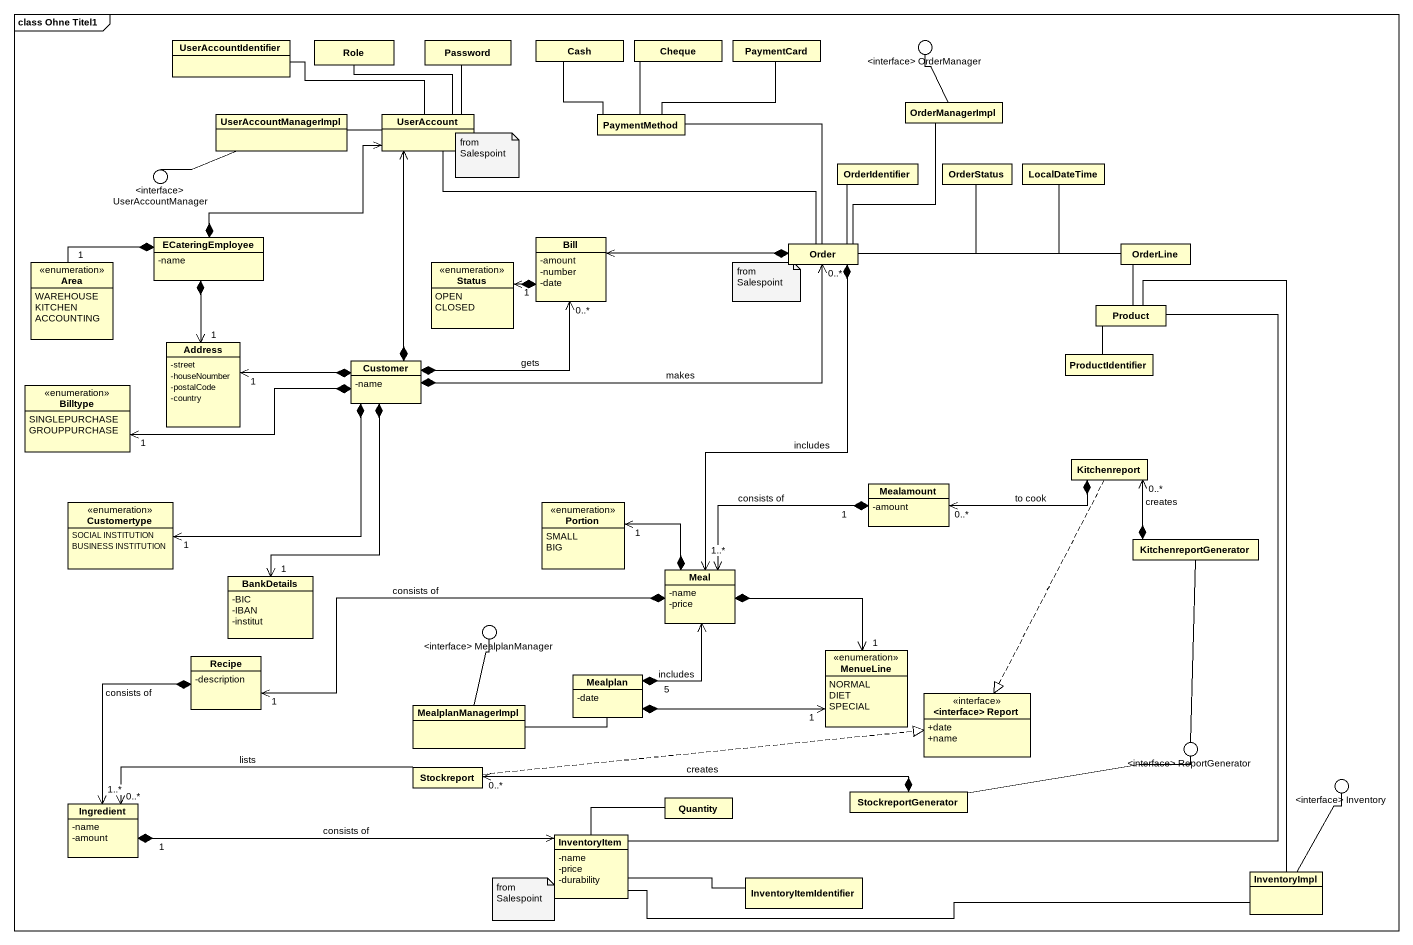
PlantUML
@startuml
mainframe class Ohne Titel1
allowmixing
hide circle
hide empty members
skinparam classAttributeIconSize 0
class UserAccountIdentifier
class Role
class Password
class Cash
class Cheque
class PaymentCard
() "<interface> OrderManager" as interface_OrderManager
class UserAccountManagerImpl
class UserAccount
class PaymentMethod
class OrderManagerImpl
() "<interface> UserAccountManager" as interface_UserAccountManager
class OrderIdentifier
class OrderStatus
class LocalDateTime
class ECateringEmployee {
  -name
}
class Bill {
  -amount
  -number
  -date
}
enum Area {
  WAREHOUSE
  KITCHEN
  ACCOUNTING
}
enum Status {
  OPEN
  CLOSED
}
class Order
class OrderLine
class Product
class Address {
  -street
  -houseNoumber
  -postalCode
  -country
}
class ProductIdentifier
enum Billtype {
  SINGLEPURCHASE
  GROUPPURCHASE
}
class Customer {
  -name
}
class Kitchenreport
enum Customertype {
  SOCIAL INSTITUTION
  BUSINESS INSTITUTION
}
enum Portion {
  SMALL
  BIG
}
class Mealamount {
  -amount
}
class KitchenreportGenerator
class BankDetails {
  -BIC
  -IBAN
  -institut
}
class Meal {
  -name
  -price
}
() "<interface> MealplanManager" as interface_MealplanManager
class Recipe {
  -description
}
class Mealplan {
  -date
}
enum MenueLine {
  NORMAL
  DIET
  SPECIAL
}
class MealplanManagerImpl
interface "<interface> Report" as interface_Report {
  +date
  +name
}
() "<interface> ReportGenerator" as interface_ReportGenerator
class Stockreport
class StockreportGenerator
() "<interface> Inventory" as interface_Inventory
class Ingredient {
  -name
  -amount
}
class Quantity
class InventoryItem {
  -name
  -price
  -durability
}
class InventoryImpl
class InventoryItemIdentifier
UserAccountManagerImpl -left- interface_UserAccountManager
UserAccount -left- UserAccountIdentifier
UserAccount -up- Role
UserAccount -up- Password
UserAccount -left- UserAccountManagerImpl
PaymentMethod -up- Cash
PaymentMethod -up- Cheque
PaymentMethod -right- PaymentCard
OrderManagerImpl -up- interface_OrderManager
ECateringEmployee *-right-> UserAccount
ECateringEmployee *-left- "1" Area
ECateringEmployee *--> "1" Address
Bill *-left-> "1" Status
Order -left- UserAccount
Order -up- PaymentMethod
Order -up- OrderManagerImpl
Order -up- OrderIdentifier
Order -right- OrderStatus
Order -right- LocalDateTime
Order *-left-> Bill
Order -right- OrderLine
Order *--> "1..*" Meal : includes
OrderLine -- Product
Product -- ProductIdentifier
Customer *-up-> UserAccount
Customer *-up-> "0..*" Bill : gets
Customer *-right-> "0..*" Order : makes
Customer *-left-> "1" Address
Customer *-left-> "1" Billtype
Customer *-left-> "1" Customertype
Customer *--> "1" BankDetails
Kitchenreport *-left-> "0..*" Mealamount : to cook
Kitchenreport ..|> interface_Report
Mealamount "1" *-left-> Meal : consists of
KitchenreportGenerator *-up-> "0..*" Kitchenreport : creates
KitchenreportGenerator -- interface_ReportGenerator
Meal *-left-> "1" Portion
Meal *-left-> "1" Recipe : consists of
Meal *-right-> "1" MenueLine
Recipe *--> "1..*" Ingredient : consists of
Mealplan "5" *-up-> Meal : includes
Mealplan *-right-> "1" MenueLine
Mealplan -left- MealplanManagerImpl
MealplanManagerImpl -up- interface_MealplanManager
Stockreport .right.|> interface_Report
Stockreport -left-> "0..*" Ingredient : lists
StockreportGenerator -right- interface_ReportGenerator
StockreportGenerator *-left-> "0..*" Stockreport : creates
Ingredient "1" *-right-> InventoryItem : consists of
InventoryItem -up- Product
InventoryItem -right- Quantity
InventoryItem -right- InventoryImpl
InventoryItem -right- InventoryItemIdentifier
InventoryImpl -up- Product
InventoryImpl -up- interface_Inventory
note right of UserAccount : from Salespoint
note left of Order : from Salespoint
note left of InventoryItem : from Salespoint
@enduml
